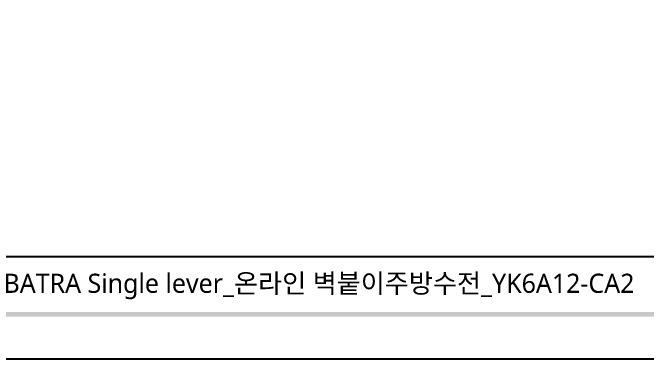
# Model space of a CAD drawing. Header units: millimetres. Extents: x 1035 to 2065, y 1005 to 1731.
# Drawn here: x 1222.6 to 1587.3, y 1004.5 to 1203.7 of the extents above; entities that cross this region are included whole.
import ezdxf

# ---------------------------------------------------------------- set-up
doc = ezdxf.new("R2010")
doc.units = ezdxf.units.MM
doc.styles.add('Daelim Dimension', font='')
doc.styles.get('Daelim Dimension').set_extended_font_data('NanumGothic')

msp = doc.modelspace()

# ---------------------------------------------------------------- linework, layer by layer
at = {"color": 5}
msp.add_line((1049.48, 1063.6), (1880.96, 1063.6), dxfattribs=at)
at = {"color": 2}
msp.add_lwpolyline([(1034.61, 1730.56), (2065.33, 1730.56), (2065.33, 1004.54), (1034.61, 1004.54)], close=True, dxfattribs=at)
at = {"ltscale": 0.5}
msp.add_lwpolyline([(1034.61, 1730.56), (2065.33, 1730.56), (2065.33, 1004.54), (1034.61, 1004.54)], close=True, dxfattribs=at)
at = {"color": 5, "ltscale": 40}
msp.add_trace([(2053.1, 1029), (2050.46, 1031.64), (1046.84, 1029), (1049.48, 1031.64)], dxfattribs=at)

# ---------------------------------------------------------------- texts
at = {"color": 2, "insert": (1217.39, 1053.75), "char_height": 11.0074, "width": 591.5626, "attachment_point": 1, "style": 'Daelim Dimension'}
msp.add_mtext('BATRA Single lever_온라인 벽붙이주방수전_YK6A12-CA2', dxfattribs=at)

doc.saveas('drawing.dxf')
